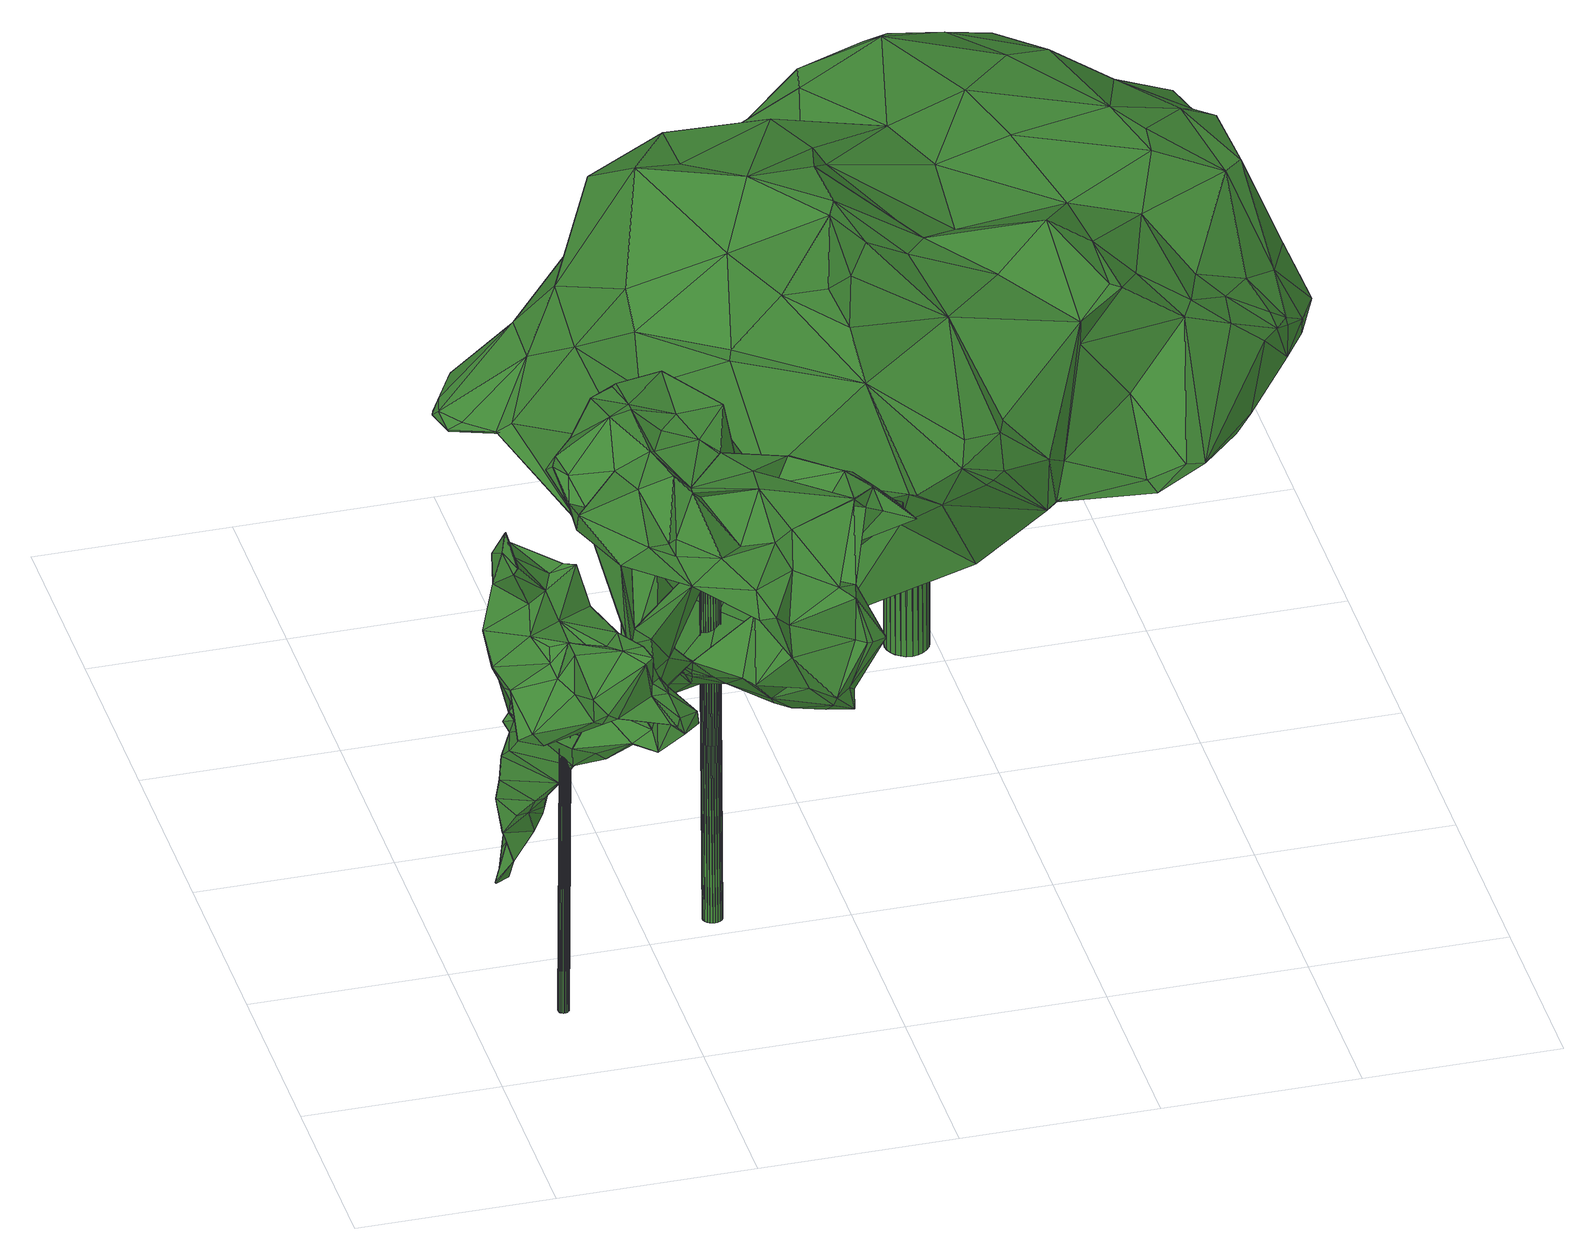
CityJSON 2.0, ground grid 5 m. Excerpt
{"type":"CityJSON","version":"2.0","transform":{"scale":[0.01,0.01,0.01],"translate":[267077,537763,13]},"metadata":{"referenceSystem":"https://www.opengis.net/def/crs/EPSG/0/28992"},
"CityObjects":{
"tree1":{"type":"SolitaryVegetationObject","attributes":{"gtid":280,"crown_width_m":4.72,"crown_median_z":22.7,"crown_r50_m":0.302,"crown_porosity":0.904,"trunk_H_m":9.57,"trunk_DBH_m":0.268,"trunk_radius_m":0.134,"trunk_base_height_m":13.13,"original_gtid":"316"},"geometry":[{"type":"Solid","lod":"3","boundaries":[[[[0,1,2]],[[3,4,5]],[[6,7,8]],[[9,10,11]],[[5,12,13]],[[14,15,16]],[[17,18,19]],[[20,21,22]],[[23,10,24]],[[25,26,27]],[[28,29,30]],[[31,32,33]],[[34,35,36]],[[37,23,38]],[[19,15,39]],[[29,40,41]],[[42,43,41]],[[44,45,46]],[[47,48,49]],[[50,51,28]],[[31,52,53]],[[23,54,55]],[[56,54,23]],[[3,57,58]],[[3,59,57]],[[25,60,43]],[[61,25,43]],[[62,63,12]],[[56,64,54]],[[65,66,67]],[[68,69,70]],[[71,72,47]],[[73,74,75]],[[76,77,78]],[[42,79,43]],[[80,81,68]],[[69,81,80]],[[82,83,84]],[[85,84,83]],[[86,23,87]],[[88,23,86]],[[89,90,91]],[[21,4,58]],[[92,4,93]],[[78,81,94]],[[85,75,74]],[[92,5,4]],[[95,96,65]],[[59,3,13]],[[13,67,59]],[[97,98,50]],[[1,93,99]],[[3,5,13]],[[14,33,39]],[[51,40,28]],[[100,56,101]],[[28,30,50]],[[59,67,66]],[[3,58,4]],[[102,103,104]],[[105,102,104]],[[73,75,106]],[[73,107,108]],[[73,108,109]],[[50,98,51]],[[110,111,99]],[[112,105,48]],[[49,48,105]],[[42,100,101]],[[28,40,29]],[[68,100,69]],[[39,15,14]],[[97,113,114]],[[0,93,1]],[[51,98,115]],[[116,45,112]],[[33,32,17]],[[117,23,55]],[[18,15,19]],[[33,17,39]],[[118,32,31]],[[49,119,71]],[[120,71,119]],[[17,19,39]],[[121,14,16]],[[31,33,121]],[[45,53,112]],[[14,121,33]],[[93,0,92]],[[51,115,122]],[[51,122,40]],[[106,123,107]],[[124,46,125]],[[45,125,46]],[[62,80,63]],[[12,88,13]],[[126,127,8]],[[66,127,126]],[[92,62,5]],[[1,128,2]],[[68,88,12]],[[129,107,130]],[[74,95,9]],[[47,112,48]],[[131,79,71]],[[132,34,36]],[[102,32,103]],[[102,17,32]],[[42,41,100]],[[40,100,41]],[[61,133,44]],[[8,96,73]],[[113,97,134]],[[76,78,94]],[[88,86,67]],[[88,67,13]],[[44,46,26]],[[135,102,105]],[[136,89,82]],[[68,81,64]],[[137,138,20]],[[130,123,129]],[[7,139,126]],[[72,24,140]],[[105,119,49]],[[104,119,105]],[[106,83,123]],[[71,120,131]],[[135,105,52]],[[49,71,47]],[[94,81,141]],[[69,141,81]],[[34,132,142]],[[53,143,118]],[[103,118,143]],[[144,145,146]],[[83,145,144]],[[147,148,149]],[[136,84,150]],[[26,61,44]],[[151,152,146]],[[109,6,8]],[[109,8,73]],[[89,76,90]],[[153,84,85]],[[74,73,95]],[[9,86,154]],[[95,86,9]],[[29,41,60]],[[147,77,148]],[[107,73,106]],[[149,148,153]],[[153,148,150]],[[110,99,93]],[[85,74,153]],[[135,155,102]],[[65,96,66]],[[110,156,111]],[[58,157,21]],[[86,37,67]],[[61,79,133]],[[20,108,107]],[[129,99,111]],[[23,24,56]],[[24,72,158]],[[24,158,56]],[[64,159,54]],[[141,40,122]],[[141,122,94]],[[117,47,87]],[[150,84,153]],[[101,56,158]],[[151,1,152]],[[68,12,63]],[[50,30,160]],[[20,22,137]],[[126,8,7]],[[6,161,7]],[[72,140,47]],[[58,57,157]],[[87,47,140]],[[87,140,154]],[[82,84,136]],[[80,70,69]],[[154,86,87]],[[112,162,105]],[[94,128,163]],[[104,103,119]],[[164,131,120]],[[22,161,137]],[[112,53,162]],[[22,157,161]],[[160,70,80]],[[61,26,25]],[[20,138,35]],[[65,37,95]],[[76,94,90]],[[100,40,69]],[[12,5,62]],[[64,56,100]],[[66,139,59]],[[57,7,161]],[[22,21,157]],[[54,159,55]],[[144,129,123]],[[165,137,161]],[[87,23,117]],[[165,161,166]],[[119,103,120]],[[118,103,32]],[[116,112,47]],[[47,117,116]],[[116,117,55]],[[103,143,120]],[[128,113,2]],[[144,146,152]],[[144,152,129]],[[82,89,145]],[[113,134,0]],[[113,0,2]],[[110,129,156]],[[91,145,89]],[[146,145,91]],[[83,82,145]],[[62,92,160]],[[70,160,30]],[[134,160,92]],[[134,92,0]],[[74,167,153]],[[74,9,167]],[[95,73,96]],[[50,160,97]],[[105,162,52]],[[134,97,160]],[[67,37,65]],[[160,80,62]],[[153,167,168]],[[64,81,78]],[[129,1,99]],[[29,60,70]],[[29,70,30]],[[165,138,137]],[[61,43,79]],[[23,88,38]],[[132,138,166]],[[36,138,132]],[[166,138,165]],[[85,83,75]],[[106,75,83]],[[43,60,41]],[[150,89,136]],[[68,64,100]],[[4,21,110]],[[4,110,93]],[[147,169,78]],[[147,78,77]],[[68,60,25]],[[167,38,168]],[[55,159,27]],[[161,157,57]],[[151,146,91]],[[151,128,1]],[[64,88,159]],[[68,63,80]],[[57,139,7]],[[59,139,57]],[[126,139,66]],[[21,20,110]],[[170,171,27]],[[107,129,110]],[[107,110,20]],[[154,10,9]],[[37,167,95]],[[37,38,167]],[[24,10,140]],[[154,140,10]],[[162,53,52]],[[53,118,31]],[[133,164,44]],[[6,109,34]],[[36,35,138]],[[107,123,130]],[[144,123,83]],[[109,35,34]],[[68,159,88]],[[168,38,64]],[[94,163,90]],[[90,163,91]],[[151,163,128]],[[91,163,151]],[[64,38,88]],[[68,70,60]],[[72,71,158]],[[78,169,172]],[[71,79,158]],[[42,158,79]],[[42,101,158]],[[27,159,25]],[[25,159,68]],[[8,127,96]],[[96,127,66]],[[64,172,169]],[[64,78,172]],[[129,152,1]],[[64,169,168]],[[97,114,98]],[[128,114,113]],[[98,114,115]],[[122,115,114]],[[122,114,94]],[[94,114,128]],[[121,52,31]],[[164,120,143]],[[168,173,153]],[[164,143,45]],[[45,143,53]],[[116,171,170]],[[89,148,76]],[[77,76,148]],[[150,148,89]],[[37,11,23]],[[18,155,15]],[[16,155,121]],[[153,173,147]],[[169,147,173]],[[169,173,168]],[[17,155,18]],[[102,155,17]],[[15,155,16]],[[52,121,155]],[[52,155,135]],[[147,149,153]],[[9,11,167]],[[37,86,11]],[[23,11,10]],[[167,11,95]],[[95,11,86]],[[35,108,20]],[[109,108,35]],[[55,171,116]],[[55,27,171]],[[124,26,46]],[[131,164,133]],[[131,133,79]],[[45,116,170]],[[44,164,45]],[[45,170,125]],[[6,142,161]],[[161,142,166]],[[6,34,142]],[[166,142,132]],[[26,125,27]],[[170,27,125]],[[124,125,26]],[[129,111,156]],[[141,69,40]],[[174,175,176]],[[174,176,177]],[[177,176,178]],[[177,178,179]],[[176,175,180]],[[176,180,178]],[[178,180,181]],[[178,181,179]],[[180,175,182]],[[180,182,181]],[[181,182,183]],[[181,183,179]],[[182,175,184]],[[182,184,183]],[[183,184,185]],[[183,185,179]],[[184,175,186]],[[184,186,185]],[[185,186,187]],[[185,187,179]],[[186,175,188]],[[186,188,187]],[[187,188,189]],[[187,189,179]],[[188,175,190]],[[188,190,189]],[[189,190,191]],[[189,191,179]],[[190,175,192]],[[190,192,191]],[[191,192,193]],[[191,193,179]],[[192,175,194]],[[192,194,193]],[[193,194,195]],[[193,195,179]],[[194,175,196]],[[194,196,195]],[[195,196,197]],[[195,197,179]],[[196,175,198]],[[196,198,197]],[[197,198,199]],[[197,199,179]],[[198,175,200]],[[198,200,199]],[[199,200,201]],[[199,201,179]],[[200,175,202]],[[200,202,201]],[[201,202,203]],[[201,203,179]],[[202,175,204]],[[202,204,203]],[[203,204,205]],[[203,205,179]],[[204,175,206]],[[204,206,205]],[[205,206,207]],[[205,207,179]],[[206,175,208]],[[206,208,207]],[[207,208,209]],[[207,209,179]],[[208,175,210]],[[208,210,209]],[[209,210,211]],[[209,211,179]],[[210,175,212]],[[210,212,211]],[[211,212,213]],[[211,213,179]],[[212,175,214]],[[212,214,213]],[[213,214,215]],[[213,215,179]],[[214,175,216]],[[214,216,215]],[[215,216,217]],[[215,217,179]],[[216,175,218]],[[216,218,217]],[[217,218,219]],[[217,219,179]],[[218,175,220]],[[218,220,219]],[[219,220,221]],[[219,221,179]],[[220,175,222]],[[220,222,221]],[[221,222,223]],[[221,223,179]],[[222,175,174]],[[222,174,223]],[[223,174,177]],[[223,177,179]]]]}]},
"tree2":{"type":"SolitaryVegetationObject","attributes":{"gtid":238,"crown_width_m":8.05,"crown_median_z":23.37,"crown_r50_m":0.377,"crown_porosity":0.91,"trunk_H_m":10.28,"trunk_DBH_m":0.507,"trunk_radius_m":0.253,"trunk_base_height_m":13.09,"original_gtid":"267"},"geometry":[{"type":"Solid","lod":"3","boundaries":[[[[224,225,226]],[[227,228,229]],[[230,231,232]],[[233,234,235]],[[236,237,230]],[[238,239,240]],[[241,242,243]],[[244,245,246]],[[247,248,249]],[[250,248,247]],[[251,252,253]],[[226,225,254]],[[255,256,257]],[[258,259,260]],[[261,262,263]],[[264,265,266]],[[249,267,247]],[[254,225,268]],[[232,231,269]],[[270,271,231]],[[272,237,236]],[[230,237,273]],[[240,274,275]],[[276,277,278]],[[279,280,281]],[[282,275,283]],[[284,282,283]],[[285,232,269]],[[224,286,268]],[[287,288,289]],[[290,291,284]],[[258,291,292]],[[293,294,295]],[[287,296,288]],[[270,231,297]],[[298,232,285]],[[299,300,301]],[[299,301,302]],[[303,248,304]],[[303,296,248]],[[305,244,246]],[[299,306,307]],[[308,309,310]],[[311,235,234]],[[312,313,305]],[[314,235,311]],[[233,235,315]],[[316,317,318]],[[302,319,320]],[[321,311,234]],[[322,323,283]],[[284,323,290]],[[283,323,284]],[[228,324,325]],[[315,235,314]],[[224,326,286]],[[327,302,301]],[[304,328,303]],[[329,330,248]],[[293,331,332]],[[333,334,335]],[[336,263,337]],[[261,263,336]],[[338,224,339]],[[286,326,338]],[[340,341,297]],[[337,263,334]],[[338,339,342]],[[254,268,343]],[[292,291,323]],[[290,323,291]],[[261,245,262]],[[344,345,292]],[[331,346,347]],[[348,246,245]],[[276,349,277]],[[268,225,224]],[[350,249,248]],[[268,286,343]],[[338,343,286]],[[351,352,330]],[[224,338,326]],[[224,226,339]],[[339,226,254]],[[338,309,343]],[[337,278,336]],[[336,278,353]],[[354,355,313]],[[356,355,354]],[[256,309,342]],[[357,358,312]],[[359,360,361]],[[250,267,362]],[[250,362,320]],[[289,288,363]],[[272,364,365]],[[236,364,272]],[[278,337,366]],[[291,367,284]],[[368,369,370]],[[368,370,371]],[[282,372,373]],[[367,373,372]],[[374,233,368]],[[374,368,371]],[[320,362,299]],[[241,243,260]],[[369,375,376]],[[263,335,334]],[[252,294,377]],[[332,377,294]],[[332,252,377]],[[276,378,379]],[[231,230,297]],[[348,245,261]],[[276,380,378]],[[310,276,308]],[[381,344,382]],[[367,260,243]],[[383,340,384]],[[259,242,260]],[[241,260,242]],[[278,294,353]],[[295,294,278]],[[385,307,386]],[[369,387,370]],[[370,387,388]],[[389,390,321]],[[391,388,387]],[[330,329,392]],[[330,392,334]],[[285,350,298]],[[393,394,395]],[[396,248,330]],[[352,396,330]],[[322,283,397]],[[398,349,399]],[[400,401,402]],[[350,402,401]],[[379,378,403]],[[374,404,234]],[[374,234,233]],[[405,406,373]],[[367,405,373]],[[402,407,360]],[[287,407,402]],[[298,350,401]],[[251,408,252]],[[275,238,240]],[[318,409,316]],[[275,282,238]],[[282,410,238]],[[345,344,279]],[[404,265,234]],[[285,269,267]],[[267,269,231]],[[341,411,361]],[[237,412,273]],[[249,285,267]],[[334,366,337]],[[308,342,339]],[[245,244,413]],[[292,382,344]],[[319,302,327]],[[258,260,367]],[[278,366,276]],[[366,392,380]],[[378,380,392]],[[285,249,350]],[[264,414,415]],[[365,397,272]],[[356,416,355]],[[417,227,418]],[[325,419,228]],[[420,421,422]],[[423,424,425]],[[426,427,428]],[[426,417,427]],[[410,239,238]],[[381,266,344]],[[379,308,276]],[[429,395,394]],[[429,394,430]],[[315,314,423]],[[417,431,427]],[[417,418,432]],[[433,396,352]],[[433,352,402]],[[390,434,321]],[[255,399,349]],[[298,271,232]],[[334,351,330]],[[332,435,252]],[[227,229,418]],[[246,312,305]],[[246,253,312]],[[389,321,264]],[[343,309,254]],[[400,416,356]],[[405,367,242]],[[419,255,229]],[[419,229,228]],[[299,307,436]],[[232,271,230]],[[258,367,291]],[[302,320,299]],[[437,438,439]],[[440,439,438]],[[441,388,391]],[[442,340,297]],[[442,297,273]],[[267,250,247]],[[435,388,441]],[[332,388,435]],[[265,415,234]],[[264,415,265]],[[234,415,414]],[[383,239,410]],[[340,239,384]],[[375,443,376]],[[382,322,444]],[[382,444,381]],[[277,349,398]],[[445,430,394]],[[308,339,309]],[[259,258,440]],[[387,376,391]],[[446,279,344]],[[254,309,339]],[[447,448,342]],[[403,447,379]],[[308,447,342]],[[379,447,308]],[[436,448,447]],[[398,449,277]],[[293,277,449]],[[293,449,398]],[[296,450,288]],[[284,372,282]],[[313,355,305]],[[342,448,256]],[[281,409,451]],[[318,451,409]],[[383,384,239]],[[442,273,412]],[[442,412,274]],[[307,287,361]],[[314,452,453]],[[228,445,324]],[[312,454,357]],[[422,390,389]],[[322,455,444]],[[397,455,322]],[[428,456,406]],[[373,406,456]],[[314,457,452]],[[267,231,362]],[[227,430,228]],[[432,436,385]],[[319,458,320]],[[436,447,458]],[[251,336,353]],[[423,435,376]],[[426,428,227]],[[227,428,405]],[[242,367,243]],[[459,266,381]],[[272,397,460]],[[245,413,262]],[[461,389,462]],[[262,335,263]],[[314,453,423]],[[261,336,348]],[[273,297,230]],[[255,419,399]],[[463,407,341]],[[342,309,338]],[[234,414,321]],[[240,442,274]],[[442,239,340]],[[240,239,442]],[[419,464,399]],[[359,289,328]],[[354,390,422]],[[313,390,354]],[[423,453,435]],[[420,465,466]],[[364,466,465]],[[461,465,420]],[[405,429,227]],[[423,376,424]],[[448,467,257]],[[426,227,417]],[[362,231,306]],[[362,306,299]],[[452,312,252]],[[253,252,312]],[[432,418,468]],[[467,468,418]],[[423,425,315]],[[332,294,293]],[[469,386,307]],[[230,401,236]],[[349,310,309]],[[349,276,310]],[[349,309,255]],[[256,255,309]],[[388,317,316]],[[341,270,297]],[[346,318,317]],[[283,460,397]],[[451,438,281]],[[470,471,472]],[[319,327,458]],[[436,468,448]],[[467,448,468]],[[431,307,411]],[[431,411,340]],[[250,471,473]],[[270,230,271]],[[270,401,230]],[[427,474,475]],[[444,455,381]],[[323,322,382]],[[323,382,292]],[[369,376,387]],[[476,392,329]],[[432,386,417]],[[368,443,375]],[[368,315,443]],[[270,407,401]],[[396,360,359]],[[367,372,284]],[[417,386,431]],[[469,431,386]],[[477,262,413]],[[477,416,262]],[[287,307,306]],[[253,348,251]],[[279,281,345]],[[251,348,336]],[[478,396,359]],[[277,295,278]],[[293,295,277]],[[443,315,425]],[[363,328,289]],[[303,450,296]],[[363,450,303]],[[445,394,393]],[[478,304,396]],[[370,479,371]],[[281,437,345]],[[345,437,439]],[[272,460,237]],[[390,313,434]],[[293,480,331]],[[341,340,481]],[[324,346,325]],[[477,355,416]],[[351,335,416]],[[333,335,351]],[[430,227,429]],[[354,421,356]],[[457,314,311]],[[476,471,378]],[[403,458,447]],[[264,321,414]],[[356,421,400]],[[401,400,421]],[[366,380,276]],[[328,478,359]],[[482,483,460]],[[334,392,366]],[[378,392,476]],[[458,470,472]],[[482,274,412]],[[482,412,483]],[[237,483,412]],[[403,470,458]],[[253,246,348]],[[441,376,435]],[[391,376,441]],[[271,306,231]],[[405,242,440]],[[242,259,440]],[[292,440,258]],[[422,421,354]],[[346,331,484]],[[346,484,325]],[[324,318,346]],[[395,318,485]],[[393,395,485]],[[451,318,395]],[[388,316,479]],[[370,388,479]],[[275,274,482]],[[283,482,460]],[[275,482,283]],[[266,265,446]],[[266,446,344]],[[265,404,446]],[[446,404,374]],[[328,304,478]],[[341,361,463]],[[479,409,371]],[[316,409,479]],[[395,429,451]],[[451,429,405]],[[431,340,474]],[[375,369,368]],[[458,299,436]],[[471,476,473]],[[301,458,327]],[[282,456,410]],[[462,381,455]],[[462,455,397]],[[440,438,405]],[[405,438,451]],[[401,421,420]],[[437,281,438]],[[401,271,298]],[[262,416,335]],[[331,347,332]],[[458,301,300]],[[458,300,299]],[[236,466,364]],[[401,466,236]],[[345,440,292]],[[439,440,345]],[[317,388,347]],[[317,347,346]],[[361,289,359]],[[402,486,287]],[[250,487,248]],[[398,399,480]],[[398,480,293]],[[431,474,427]],[[361,287,289]],[[256,448,257]],[[360,396,433]],[[360,433,402]],[[400,402,352]],[[305,413,244]],[[477,413,305]],[[341,407,270]],[[271,407,306]],[[287,306,407]],[[333,351,334]],[[430,445,228]],[[250,473,487]],[[420,466,401]],[[307,361,411]],[[469,307,431]],[[305,355,477]],[[405,428,406]],[[351,488,352]],[[400,352,488]],[[363,303,328]],[[350,486,402]],[[248,486,350]],[[378,471,470]],[[378,470,403]],[[257,467,418]],[[436,432,468]],[[427,475,428]],[[432,385,386]],[[332,347,388]],[[287,486,296]],[[248,296,486]],[[411,481,340]],[[411,341,481]],[[368,233,315]],[[460,483,237]],[[443,425,376]],[[376,425,424]],[[458,472,320]],[[250,472,471]],[[320,472,250]],[[252,453,452]],[[252,435,453]],[[383,475,474]],[[340,383,474]],[[485,318,445]],[[485,445,393]],[[358,313,312]],[[324,445,318]],[[271,401,407]],[[358,434,313]],[[357,434,358]],[[452,457,454]],[[457,311,454]],[[452,454,312]],[[461,462,365]],[[311,321,434]],[[311,434,454]],[[454,434,357]],[[459,381,462]],[[459,462,266]],[[397,365,462]],[[248,396,304]],[[422,389,489]],[[422,489,420]],[[420,489,461]],[[490,489,389]],[[461,489,490]],[[461,490,389]],[[266,462,264]],[[360,407,463]],[[257,418,229]],[[257,229,255]],[[360,491,361]],[[463,361,491]],[[463,491,360]],[[353,408,251]],[[252,408,294]],[[353,294,408]],[[385,436,307]],[[288,450,363]],[[409,281,280]],[[409,280,371]],[[400,488,416]],[[351,416,488]],[[371,280,374]],[[446,280,279]],[[374,280,446]],[[329,248,487]],[[484,331,480]],[[365,364,465]],[[365,465,461]],[[480,464,484]],[[480,399,464]],[[419,325,464]],[[484,464,325]],[[264,462,389]],[[383,410,456]],[[475,383,456]],[[475,456,428]],[[373,456,282]],[[473,329,487]],[[476,329,473]],[[492,493,494]],[[492,494,495]],[[495,494,496]],[[495,496,497]],[[494,493,498]],[[494,498,496]],[[496,498,499]],[[496,499,497]],[[498,493,500]],[[498,500,499]],[[499,500,501]],[[499,501,497]],[[500,493,502]],[[500,502,501]],[[501,502,503]],[[501,503,497]],[[502,493,504]],[[502,504,503]],[[503,504,505]],[[503,505,497]],[[504,493,506]],[[504,506,505]],[[505,506,507]],[[505,507,497]],[[506,493,508]],[[506,508,507]],[[507,508,509]],[[507,509,497]],[[508,493,510]],[[508,510,509]],[[509,510,511]],[[509,511,497]],[[510,493,512]],[[510,512,511]],[[511,512,513]],[[511,513,497]],[[512,493,514]],[[512,514,513]],[[513,514,515]],[[513,515,497]],[[514,493,516]],[[514,516,515]],[[515,516,517]],[[515,517,497]],[[516,493,518]],[[516,518,517]],[[517,518,519]],[[517,519,497]],[[518,493,520]],[[518,520,519]],[[519,520,521]],[[519,521,497]],[[520,493,522]],[[520,522,521]],[[521,522,523]],[[521,523,497]],[[522,493,524]],[[522,524,523]],[[523,524,525]],[[523,525,497]],[[524,493,526]],[[524,526,525]],[[525,526,527]],[[525,527,497]],[[526,493,528]],[[526,528,527]],[[527,528,529]],[[527,529,497]],[[528,493,530]],[[528,530,529]],[[529,530,531]],[[529,531,497]],[[530,493,532]],[[530,532,531]],[[531,532,533]],[[531,533,497]],[[532,493,534]],[[532,534,533]],[[533,534,535]],[[533,535,497]],[[534,493,536]],[[534,536,535]],[[535,536,537]],[[535,537,497]],[[536,493,538]],[[536,538,537]],[[537,538,539]],[[537,539,497]],[[538,493,540]],[[538,540,539]],[[539,540,541]],[[539,541,497]],[[540,493,492]],[[540,492,541]],[[541,492,495]],[[541,495,497]]]]}]},
"tree3":{"type":"SolitaryVegetationObject","attributes":{"gtid":182,"crown_width_m":18.14,"crown_median_z":21.96,"crown_r50_m":0.533,"crown_porosity":0.884,"trunk_H_m":8.73,"trunk_DBH_m":1.1,"trunk_radius_m":0.552,"trunk_base_height_m":13.23,"original_gtid":"202"},"geometry":[{"type":"Solid","lod":"3","boundaries":[[[[542,543,544]],[[545,546,547]],[[548,543,542]],[[549,550,551]],[[552,553,554]],[[555,556,557]],[[558,559,560]],[[561,562,563]],[[564,565,566]],[[567,568,569]],[[569,570,567]],[[571,569,568]],[[572,573,574]],[[566,565,575]],[[576,577,566]],[[578,579,580]],[[569,571,561]],[[547,581,545]],[[582,583,584]],[[582,585,583]],[[586,587,588]],[[589,590,591]],[[592,585,593]],[[594,585,592]],[[562,595,563]],[[550,596,597]],[[564,598,565]],[[599,600,601]],[[569,602,603]],[[604,601,600]],[[605,606,562]],[[591,607,589]],[[550,589,607]],[[601,604,581]],[[545,608,609]],[[581,608,545]],[[605,610,611]],[[555,612,613]],[[614,555,613]],[[568,605,571]],[[562,571,605]],[[567,605,568]],[[615,616,617]],[[617,618,615]],[[619,620,559]],[[621,622,563]],[[623,624,625]],[[626,627,628]],[[629,578,630]],[[631,632,633]],[[617,633,632]],[[634,635,636]],[[634,637,635]],[[566,575,638]],[[639,588,587]],[[566,638,633]],[[631,640,641]],[[642,643,641]],[[644,645,646]],[[647,648,649]],[[636,635,650]],[[640,631,633]],[[549,589,550]],[[651,652,653]],[[651,653,654]],[[604,600,655]],[[656,591,566]],[[649,638,597]],[[601,610,599]],[[601,611,610]],[[657,658,659]],[[660,552,554]],[[660,629,552]],[[661,662,663]],[[549,551,598]],[[664,621,665]],[[666,667,668]],[[660,554,669]],[[582,670,585]],[[671,670,582]],[[566,590,564]],[[672,669,554]],[[672,554,553]],[[654,662,661]],[[542,544,673]],[[623,674,675]],[[625,674,623]],[[627,676,628]],[[677,633,678]],[[679,656,680]],[[652,582,584]],[[681,616,682]],[[681,680,616]],[[657,683,684]],[[549,564,590]],[[565,685,575]],[[686,674,625]],[[684,687,634]],[[688,687,684]],[[689,655,662]],[[655,690,662]],[[690,691,662]],[[634,692,637]],[[565,551,597]],[[564,549,598]],[[693,645,694]],[[651,695,643]],[[603,687,696]],[[551,565,598]],[[565,597,685]],[[659,658,646]],[[697,578,580]],[[698,676,627]],[[597,699,649]],[[647,649,699]],[[576,566,633]],[[700,647,699]],[[700,648,647]],[[701,594,592]],[[555,614,620]],[[551,550,597]],[[677,678,649]],[[630,702,572]],[[661,651,654]],[[661,703,651]],[[649,678,638]],[[692,556,637]],[[546,697,704]],[[620,705,559]],[[706,707,708]],[[709,643,695]],[[698,710,711]],[[627,710,698]],[[712,573,572]],[[713,714,672]],[[715,716,717]],[[718,574,573]],[[718,573,712]],[[713,560,559]],[[719,720,586]],[[628,586,720]],[[721,722,663]],[[707,679,723]],[[724,675,683]],[[548,725,602]],[[712,572,711]],[[590,566,591]],[[726,727,693]],[[585,670,593]],[[728,698,711]],[[583,585,594]],[[650,635,637]],[[729,730,731]],[[706,596,591]],[[607,591,596]],[[728,702,697]],[[662,654,732]],[[662,732,719]],[[731,733,729]],[[559,558,619]],[[699,734,700]],[[712,711,718]],[[735,736,710]],[[721,737,722]],[[728,676,698]],[[728,628,676]],[[738,739,546]],[[738,546,545]],[[740,741,552]],[[742,722,737]],[[703,695,651]],[[743,609,744]],[[545,609,738]],[[726,619,558]],[[745,746,747]],[[711,572,702]],[[630,697,702]],[[748,749,750]],[[669,672,714]],[[612,751,714]],[[605,752,610]],[[696,570,603]],[[592,593,753]],[[587,586,754]],[[578,697,630]],[[559,705,713]],[[749,748,755]],[[711,702,728]],[[580,704,697]],[[607,596,550]],[[726,693,619]],[[642,641,640]],[[726,558,756]],[[726,756,727]],[[650,757,619]],[[685,638,575]],[[569,561,544]],[[602,543,548]],[[655,600,758]],[[571,562,561]],[[757,650,556]],[[650,637,556]],[[592,753,701]],[[628,739,586]],[[743,586,739]],[[728,739,628]],[[679,591,656]],[[748,750,615]],[[679,706,591]],[[696,666,570]],[[747,648,553]],[[626,735,627]],[[639,719,588]],[[604,759,581]],[[696,760,666]],[[697,739,728]],[[683,675,686]],[[683,686,625]],[[601,761,611]],[[751,762,669]],[[626,720,719]],[[628,720,626]],[[579,733,763]],[[718,736,764]],[[583,764,736]],[[719,639,662]],[[629,579,578]],[[574,765,766]],[[766,745,574]],[[767,623,675]],[[767,624,623]],[[768,606,611]],[[754,586,743]],[[768,595,562]],[[718,710,736]],[[718,711,710]],[[619,555,620]],[[757,555,619]],[[556,555,757]],[[727,707,723]],[[549,590,589]],[[734,560,700]],[[684,646,658]],[[684,658,657]],[[685,597,638]],[[742,769,703]],[[681,755,659]],[[755,657,659]],[[616,615,682]],[[602,569,543]],[[548,770,725]],[[683,771,688]],[[615,750,682]],[[727,723,693]],[[723,772,693]],[[737,666,668]],[[667,625,624]],[[614,613,713]],[[714,751,669]],[[689,662,773]],[[572,574,745]],[[687,725,634]],[[602,687,603]],[[734,708,756]],[[699,708,734]],[[756,708,727]],[[707,727,708]],[[687,602,725]],[[721,570,666]],[[721,666,737]],[[544,543,569]],[[708,596,706]],[[597,596,699]],[[694,774,619]],[[650,619,774]],[[630,572,552]],[[694,775,774]],[[776,599,752]],[[777,778,681]],[[775,694,644]],[[755,681,682]],[[749,755,682]],[[749,682,750]],[[742,668,769]],[[737,668,742]],[[769,668,667]],[[779,716,715]],[[768,562,606]],[[772,778,693]],[[730,544,780]],[[740,552,745]],[[552,572,745]],[[640,715,717]],[[670,717,593]],[[747,779,648]],[[648,779,649]],[[657,724,683]],[[755,748,781]],[[755,781,657]],[[764,765,718]],[[603,570,569]],[[615,724,748]],[[781,748,724]],[[709,695,703]],[[639,587,773]],[[781,724,657]],[[747,746,779]],[[582,652,671]],[[651,671,652]],[[586,588,719]],[[697,546,739]],[[758,691,690]],[[758,690,655]],[[766,746,745]],[[617,632,767]],[[563,622,561]],[[651,642,671]],[[566,577,656]],[[780,763,730]],[[778,782,693]],[[777,782,778]],[[717,642,640]],[[758,600,599]],[[579,664,580]],[[661,663,703]],[[776,570,783]],[[640,677,715]],[[715,677,779]],[[784,765,764]],[[634,636,775]],[[634,775,684]],[[694,619,693]],[[772,723,679]],[[684,644,646]],[[775,644,684]],[[774,775,650]],[[636,650,775]],[[629,630,552]],[[624,641,643]],[[762,660,669]],[[570,605,567]],[[735,710,627]],[[666,760,667]],[[677,649,779]],[[751,733,785]],[[701,764,594]],[[583,594,764]],[[599,610,752]],[[688,684,683]],[[667,709,769]],[[609,743,739]],[[609,739,738]],[[624,709,667]],[[709,624,643]],[[651,643,642]],[[611,606,605]],[[692,634,725]],[[692,725,770]],[[574,718,765]],[[716,779,746]],[[580,665,704]],[[546,665,547]],[[704,665,546]],[[703,722,742]],[[703,663,722]],[[639,773,662]],[[626,719,735]],[[561,622,544]],[[655,759,604]],[[663,691,721]],[[662,691,663]],[[609,608,689]],[[644,694,645]],[[638,678,633]],[[642,670,671]],[[677,640,633]],[[717,670,642]],[[544,622,780]],[[664,622,621]],[[664,780,622]],[[717,716,766]],[[713,672,560]],[[615,786,724]],[[618,786,615]],[[672,700,560]],[[570,776,752]],[[570,752,605]],[[787,563,595]],[[758,599,776]],[[625,667,760]],[[625,760,683]],[[767,632,631]],[[646,782,659]],[[679,707,706]],[[778,680,681]],[[558,560,756]],[[756,560,734]],[[772,679,680]],[[583,736,584]],[[581,759,608]],[[584,736,652]],[[652,736,735]],[[778,772,680]],[[714,613,612]],[[729,557,692]],[[556,692,557]],[[770,542,673]],[[770,673,729]],[[730,763,731]],[[733,731,763]],[[618,767,786]],[[675,786,767]],[[675,724,786]],[[587,754,773]],[[744,773,754]],[[744,754,743]],[[744,689,773]],[[689,608,759]],[[689,759,655]],[[744,609,689]],[[776,783,691]],[[570,691,783]],[[721,691,570]],[[758,776,691]],[[777,681,782]],[[681,659,782]],[[762,751,785]],[[621,563,787]],[[621,787,665]],[[770,548,542]],[[692,770,729]],[[733,788,729]],[[555,729,788]],[[767,631,641]],[[767,641,624]],[[708,699,596]],[[672,789,700]],[[553,789,672]],[[730,729,673]],[[730,673,544]],[[714,713,613]],[[716,746,766]],[[555,557,729]],[[648,789,553]],[[617,767,618]],[[617,616,577]],[[680,656,577]],[[680,577,616]],[[576,617,577]],[[576,633,617]],[[700,789,648]],[[768,787,595]],[[784,764,701]],[[717,766,765]],[[652,735,653]],[[719,653,735]],[[696,771,760]],[[683,760,771]],[[696,687,771]],[[688,771,687]],[[740,745,747]],[[552,741,553]],[[612,788,751]],[[733,751,788]],[[555,788,612]],[[686,675,674]],[[765,790,717]],[[703,769,709]],[[782,646,645]],[[782,645,693]],[[787,761,665]],[[665,761,547]],[[768,761,787]],[[581,761,601]],[[581,547,761]],[[768,611,761]],[[664,665,580]],[[780,664,763]],[[763,664,579]],[[653,732,654]],[[653,719,732]],[[784,790,765]],[[701,790,784]],[[593,717,790]],[[593,790,753]],[[753,790,701]],[[629,785,579]],[[733,579,785]],[[660,762,785]],[[660,785,629]],[[620,614,705]],[[713,705,614]],[[553,741,747]],[[740,747,741]],[[791,792,793]],[[791,793,794]],[[794,793,795]],[[794,795,796]],[[793,792,797]],[[793,797,795]],[[795,797,798]],[[795,798,796]],[[797,792,799]],[[797,799,798]],[[798,799,800]],[[798,800,796]],[[799,792,801]],[[799,801,800]],[[800,801,802]],[[800,802,796]],[[801,792,803]],[[801,803,802]],[[802,803,804]],[[802,804,796]],[[803,792,805]],[[803,805,804]],[[804,805,806]],[[804,806,796]],[[805,792,807]],[[805,807,806]],[[806,807,808]],[[806,808,796]],[[807,792,809]],[[807,809,808]],[[808,809,810]],[[808,810,796]],[[809,792,811]],[[809,811,810]],[[810,811,812]],[[810,812,796]],[[811,792,813]],[[811,813,812]],[[812,813,814]],[[812,814,796]],[[813,792,815]],[[813,815,814]],[[814,815,816]],[[814,816,796]],[[815,792,817]],[[815,817,816]],[[816,817,818]],[[816,818,796]],[[817,792,819]],[[817,819,818]],[[818,819,820]],[[818,820,796]],[[819,792,821]],[[819,821,820]],[[820,821,822]],[[820,822,796]],[[821,792,823]],[[821,823,822]],[[822,823,824]],[[822,824,796]],[[823,792,825]],[[823,825,824]],[[824,825,826]],[[824,826,796]],[[825,792,827]],[[825,827,826]],[[826,827,828]],[[826,828,796]],[[827,792,829]],[[827,829,828]],[[828,829,830]],[[828,830,796]],[[829,792,831]],[[829,831,830]],[[830,831,832]],[[830,832,796]],[[831,792,833]],[[831,833,832]],[[832,833,834]],[[832,834,796]],[[833,792,835]],[[833,835,834]],[[834,835,836]],[[834,836,796]],[[835,792,837]],[[835,837,836]],[[836,837,838]],[[836,838,796]],[[837,792,839]],[[837,839,838]],[[838,839,840]],[[838,840,796]],[[839,792,791]],[[839,791,840]],[[840,791,794]],[[840,794,796]]]]}]}
},
"vertices":[
[384,130,1128],[336,141,1116],[394,75,1128],[279,401,1092],[314,358,1110],[311,363,1089],[81,403,1273],[129,424,1280],[71,349,1222],[99,313,869],[109,300,852],[101,314,869],[265,339,1005],[220,460,1019],[129,480,366],[108,436,326],[126,479,367],[130,379,391],[83,379,338],[86,377,337],[193,319,1201],[281,364,1230],[214,366,1215],[147,295,826],[144,294,826],[359,332,823],[331,429,756],[301,400,802],[514,102,902],[453,156,856],[504,139,896],[178,519,460],[186,402,455],[153,487,397],[84,317,1329],[102,276,1288],[110,269,1309],[200,359,967],[201,357,969],[128,420,320],[412,96,839],[372,179,816],[312,202,770],[358,273,799],[278,397,718],[238,413,630],[277,500,752],[90,347,723],[88,359,648],[88,356,648],[514,115,928],[460,25,930],[122,396,480],[209,401,522],[282,249,810],[250,335,740],[231,214,805],[251,383,1227],[281,367,1229],[223,444,1089],[391,260,834],[321,391,747],[378,260,1036],[343,243,1012],[299,247,897],[168,398,1039],[217,430,1089],[178,436,1041],[301,248,896],[408,138,880],[452,180,885],[215,280,666],[105,327,748],[30,293,1130],[42,228,1066],[17,162,1110],[265,86,983],[263,104,992],[294,127,1000],[265,288,716],[378,205,1012],[358,122,988],[49,42,970],[55,135,1055],[72,98,986],[45,156,1050],[101,316,868],[103,315,812],[213,366,955],[115,49,940],[258,33,987],[232,21,1006],[390,253,1047],[350,242,1102],[302,59,979],[82,304,1028],[152,319,1122],[445,121,987],[457,60,955],[311,196,1098],[362,148,840],[285,198,792],[102,375,480],[160,352,544],[130,352,540],[84,377,582],[19,161,1112],[125,207,1152],[149,315,1172],[69,347,1223],[216,280,1134],[274,200,1093],[129,397,625],[406,129,1018],[399,107,997],[442,27,951],[226,362,706],[106,330,749],[207,399,503],[167,322,596],[190,315,605],[145,509,446],[431,47,947],[158,149,1106],[276,503,753],[275,500,754],[183,354,1200],[154,331,1177],[377,76,1112],[208,161,1148],[164,174,1136],[215,301,643],[92,320,1382],[270,365,726],[431,156,1012],[101,378,480],[79,68,962],[116,325,1305],[112,271,1310],[213,369,1213],[101,312,812],[410,95,962],[92,322,1381],[212,399,522],[167,112,1083],[86,42,983],[195,60,1067],[235,130,1051],[248,97,1002],[204,96,1053],[93,89,970],[244,69,1037],[219,149,1118],[96,131,1004],[84,313,846],[118,398,440],[214,226,1113],[251,380,1229],[242,251,730],[308,344,831],[455,168,976],[130,425,1283],[128,378,550],[277,50,999],[240,410,629],[100,318,1350],[94,322,1383],[103,282,1027],[185,249,1070],[228,228,1075],[276,399,720],[268,366,729],[340,242,1013],[141,159,1074],[238,275,13],[225,275,13],[238,278,13],[241,268,970],[241,271,970],[228,268,970],[237,282,13],[239,274,970],[235,284,13],[237,277,970],[232,287,13],[235,279,970],[229,288,13],[231,281,970],[225,288,13],[228,281,970],[222,288,13],[224,281,970],[218,287,13],[221,279,970],[216,285,13],[218,277,970],[214,282,13],[216,275,970],[212,279,13],[215,271,970],[212,275,13],[214,268,970],[212,272,13],[215,264,970],[213,268,13],[216,261,970],[215,266,13],[218,258,970],[218,264,13],[221,256,970],[222,262,13],[224,255,970],[225,262,13],[228,254,970],[228,262,13],[231,255,970],[232,263,13],[234,256,970],[234,266,13],[237,258,970],[237,268,13],[239,261,970],[238,271,13],[241,264,970],
[487,798,493],[524,821,483],[528,799,483],[574,831,999],[601,771,911],[568,768,873],[396,383,1196],[403,360,1006],[393,270,1043],[1026,589,1224],[1003,574,1241],[1060,525,1222],[462,369,1245],[319,486,1287],[342,762,1244],[343,696,1212],[305,737,1259],[522,1075,1184],[555,1016,1180],[519,1073,1185],[993,273,944],[933,263,829],[1031,294,936],[427,274,846],[573,383,887],[446,259,885],[542,416,869],[933,368,879],[937,522,941],[977,337,899],[576,839,483],[658,772,723],[622,748,678],[624,732,711],[609,991,1290],[628,997,1222],[543,1063,1199],[944,261,767],[890,220,832],[895,270,779],[773,563,1288],[881,646,1258],[716,651,1293],[424,275,848],[510,843,496],[402,318,1016],[431,416,1189],[424,361,1022],[476,521,1312],[326,530,1216],[314,708,1284],[331,749,1286],[706,575,703],[734,583,720],[812,417,702],[763,792,1259],[838,754,1138],[783,843,1127],[394,842,1268],[467,751,1374],[459,894,1339],[446,260,961],[488,844,523],[505,441,974],[507,547,871],[589,614,946],[514,901,1356],[528,917,1354],[644,929,1362],[838,627,804],[834,466,880],[760,504,850],[539,411,905],[359,534,1203],[433,240,1069],[381,449,813],[352,453,772],[323,469,754],[350,450,773],[618,421,836],[744,449,920],[953,278,1072],[467,405,976],[473,534,870],[595,637,640],[621,747,626],[629,721,650],[1055,502,1232],[971,352,1062],[919,310,1090],[1153,465,1146],[1125,573,1138],[906,746,1090],[941,611,1011],[800,683,1061],[352,450,770],[383,447,811],[992,446,1246],[527,775,1371],[527,797,1371],[733,705,951],[734,718,931],[484,830,523],[326,467,751],[697,599,873],[627,380,835],[681,314,865],[880,635,857],[905,617,884],[809,290,854],[762,355,767],[834,269,840],[903,371,701],[820,383,712],[482,815,549],[577,751,492],[434,614,1086],[474,499,1165],[532,662,635],[558,897,552],[765,811,1321],[753,829,1254],[838,629,921],[902,627,887],[951,290,804],[714,767,691],[495,303,964],[703,277,866],[716,337,1037],[894,414,711],[812,344,1135],[784,271,1030],[742,227,1085],[998,470,1208],[927,391,1058],[633,616,980],[651,499,1122],[542,591,1026],[477,364,956],[561,499,804],[518,390,1232],[562,511,1343],[784,410,715],[508,989,1234],[1003,657,1140],[1012,672,1054],[930,724,1100],[928,729,1145],[436,873,1285],[440,867,1266],[914,655,1229],[1053,650,1073],[1103,658,1049],[884,524,941],[612,536,719],[586,603,652],[679,457,779],[674,693,1312],[646,802,1319],[525,672,1213],[435,603,1170],[509,602,780],[489,674,865],[1034,724,952],[1000,713,945],[762,464,1301],[827,407,1210],[1035,721,950],[668,419,785],[659,602,1158],[545,713,1060],[686,761,1170],[738,425,969],[536,634,1338],[754,769,715],[753,772,717],[708,259,1063],[557,323,1146],[599,371,1115],[549,557,716],[884,647,1258],[570,842,1141],[519,800,1262],[562,382,1144],[862,437,891],[828,775,1118],[360,744,1230],[475,617,1041],[334,633,1224],[979,271,944],[900,489,1155],[842,604,1213],[783,239,955],[462,767,944],[520,768,861],[688,726,805],[637,346,1198],[708,291,1129],[778,377,1201],[1155,597,1080],[1166,641,1077],[1164,642,1080],[528,807,1037],[522,787,1061],[529,815,1092],[554,802,1101],[548,713,1034],[482,646,1026],[480,697,842],[724,351,1048],[992,445,1243],[1027,611,975],[458,597,728],[752,833,1150],[731,835,1145],[704,832,1192],[621,942,1212],[1052,654,976],[333,634,1220],[1131,640,1081],[594,745,1318],[649,634,974],[770,720,1228],[532,647,643],[494,652,686],[716,656,824],[585,426,838],[731,833,1143],[998,475,1096],[1053,554,1082],[1026,465,1202],[552,656,1322],[482,773,1265],[1073,477,1176],[459,594,728],[714,651,1290],[447,629,1301],[604,491,1299],[608,524,1292],[478,499,1166],[753,652,849],[541,408,1230],[529,364,1211],[495,695,816],[492,696,816],[536,641,990],[563,499,791],[578,466,797],[558,497,802],[585,437,817],[542,713,1061],[550,686,1198],[591,449,800],[952,281,951],[740,560,1001],[908,746,1092],[837,632,816],[464,618,1064],[346,683,1271],[367,600,1228],[792,640,883],[796,614,1101],[490,399,970],[584,423,836],[777,285,963],[705,424,1171],[630,515,1268],[607,604,1197],[700,575,9],[675,575,9],[699,582,9],[692,567,1037],[691,574,1037],[666,567,1037],[697,588,9],[688,580,1037],[693,593,9],[684,585,1037],[688,597,9],[679,589,1037],[681,600,9],[673,592,1037],[675,600,9],[666,592,1037],[668,599,9],[660,592,1037],[662,597,9],[654,589,1037],[657,593,9],[648,585,1037],[653,588,9],[645,580,1037],[651,581,9],[642,573,1037],[650,575,9],[641,567,1037],[651,568,9],[642,560,1037],[653,562,9],[645,554,1037],[657,557,9],[649,549,1037],[662,553,9],[654,545,1037],[669,551,9],[660,543,1037],[675,550,9],[667,542,1037],[682,551,9],[673,543,1037],[688,553,9],[679,545,1037],[693,557,9],[684,549,1037],[697,562,9],[689,555,1037],[699,569,9],[691,561,1037],
[1863,1139,950],[1959,978,835],[2002,1152,1139],[2275,1882,1201],[2178,1847,1261],[2284,1687,1199],[1856,955,821],[270,1658,829],[278,1630,855],[293,1684,855],[1439,1807,1364],[1130,1736,1484],[1200,1606,1472],[1379,1016,1334],[1442,771,1149],[1464,830,1142],[845,1033,1321],[960,995,1482],[889,1237,1459],[2128,1194,1071],[2265,1278,979],[2148,1318,1066],[278,1675,822],[352,1799,845],[517,1576,780],[2139,1188,755],[2176,1190,804],[2012,993,818],[2031,1282,697],[2221,1231,980],[1518,2152,1386],[1492,2230,1326],[1326,2218,1283],[425,1831,849],[712,1526,798],[723,1463,709],[1723,1724,1342],[1808,1518,1264],[2049,1640,1295],[2415,1786,872],[1595,2467,696],[1504,2484,729],[1595,2471,701],[1402,2468,694],[2134,2266,998],[2117,2225,681],[2094,2215,702],[289,1586,829],[292,1588,823],[388,1509,855],[1342,2453,702],[1317,2349,726],[1354,2460,711],[2260,1329,994],[478,1560,1025],[481,1702,1030],[275,1676,827],[2388,1520,788],[2426,1652,810],[2438,1604,825],[1879,944,787],[1859,980,766],[2437,1717,822],[2303,1325,860],[2309,1344,939],[321,1571,855],[2321,1850,861],[2294,2142,1039],[2382,1487,811],[2371,1439,884],[1335,1227,1387],[1222,1192,1462],[1153,1072,1455],[967,1339,464],[828,1409,639],[866,1429,650],[992,1376,670],[1123,827,1309],[1105,906,1422],[2091,1384,1097],[2038,1226,1134],[1262,1621,978],[1411,1699,651],[1559,1501,905],[1771,2049,992],[1771,2378,1118],[1908,2329,1164],[1519,1663,1332],[1657,1900,1370],[1073,1768,800],[1049,1711,804],[841,1783,825],[1583,861,841],[1410,712,1054],[1393,712,1044],[1441,731,1063],[671,1858,904],[2084,2200,703],[1077,1944,839],[1367,1793,694],[1380,1965,757],[1461,1773,623],[1229,901,836],[1014,908,896],[1060,826,650],[676,1736,1396],[878,1796,1449],[753,1816,1274],[1319,663,1135],[1594,1976,633],[1614,2250,813],[1654,2101,813],[1754,1963,603],[2369,1840,764],[542,1322,699],[1201,1079,545],[1051,865,632],[1031,911,624],[1224,1568,1444],[1768,1914,568],[2021,1888,726],[1872,1799,574],[1990,1508,1208],[2234,1638,1206],[1835,1450,584],[1638,1539,551],[1780,1506,547],[1159,1437,1534],[1366,2254,714],[1430,2157,707],[985,1408,1554],[1732,1114,1132],[1263,1563,1030],[1174,1343,821],[1872,2347,1195],[822,1865,913],[792,1870,902],[536,1302,704],[591,1294,669],[947,1098,654],[971,1306,450],[1452,1211,739],[1427,938,664],[424,1832,856],[1407,1232,1064],[1640,932,824],[1567,1001,860],[2157,1937,837],[2215,1665,804],[2027,1656,608],[1579,829,1009],[904,916,1025],[1220,784,999],[1574,1734,492],[1871,1234,760],[1987,1790,1336],[1844,2347,1213],[554,1585,1199],[746,1562,1521],[1290,2433,742],[1801,2052,1348],[1653,1751,372],[2057,1720,1306],[1079,1009,1471],[427,1511,872],[620,1181,997],[555,1401,1142],[1566,1697,503],[1732,2377,1119],[1713,2296,1272],[1560,2258,1319],[1141,1226,1533],[1163,1273,1540],[1045,2059,866],[1130,2111,1120],[1074,2121,873],[1570,2353,1222],[2045,2177,751],[2095,2147,1034],[1975,1643,573],[1861,1691,522],[656,1175,970],[1258,1250,650],[1608,871,854],[841,1036,1287],[652,1161,1161],[1913,2083,1324],[1715,1043,1245],[1839,1124,1270],[1810,1132,1280],[1861,1962,767],[1700,1305,1372],[658,1313,1348],[1663,2215,858],[1547,2325,930],[1811,1502,551],[2233,1926,1198],[2072,2071,1219],[1270,1979,1243],[1186,1802,1352],[1742,1632,483],[2266,2251,1037],[2285,2178,1030],[1308,2136,1284],[1135,2081,1155],[997,1952,1273],[1100,1262,331],[1068,1222,360],[996,1299,370],[1394,1303,1374],[2319,1514,777],[1303,2406,729],[2195,2259,996],[1095,1150,427],[652,1210,1292],[1340,722,1176],[2296,1637,780],[2371,1843,770],[1681,1389,783],[2327,1537,970],[1393,1334,1353],[1811,1292,1299],[1505,2315,925],[1220,2224,1097],[1184,2238,1123],[1103,1621,823],[2310,1362,948],[1652,1620,450],[1642,926,932],[1728,1301,841],[692,1188,939],[2135,2160,699],[1229,752,1016],[1295,762,970],[2291,1541,764],[1001,1007,846],[852,1186,870],[949,1954,1218],[1909,1253,1215],[1189,1138,495],[997,945,866],[2039,1450,800],[1448,2270,896],[1512,1451,1283],[1111,1305,710],[2234,1447,1019],[1555,1214,1299],[867,1589,1494],[1311,2360,742],[1480,1575,23],[1425,1575,23],[1478,1589,23],[1481,1568,896],[1479,1582,896],[1426,1568,896],[1473,1602,23],[1474,1595,896],[1464,1614,23],[1465,1607,896],[1453,1623,23],[1454,1616,896],[1440,1628,23],[1440,1621,896],[1426,1630,23],[1426,1623,896],[1411,1629,23],[1412,1621,896],[1398,1623,23],[1398,1616,896],[1386,1614,23],[1387,1607,896],[1377,1603,23],[1378,1596,896],[1372,1590,23],[1372,1583,896],[1370,1576,23],[1371,1568,896],[1372,1561,23],[1372,1554,896],[1377,1548,23],[1378,1541,896],[1386,1536,23],[1386,1529,896],[1397,1527,23],[1398,1520,895],[1410,1522,22],[1411,1515,895],[1425,1520,22],[1425,1513,895],[1439,1522,22],[1440,1515,895],[1452,1527,23],[1453,1520,895],[1464,1536,23],[1464,1529,895],[1473,1547,23],[1473,1540,896],[1478,1560,23],[1479,1553,896]
]}
